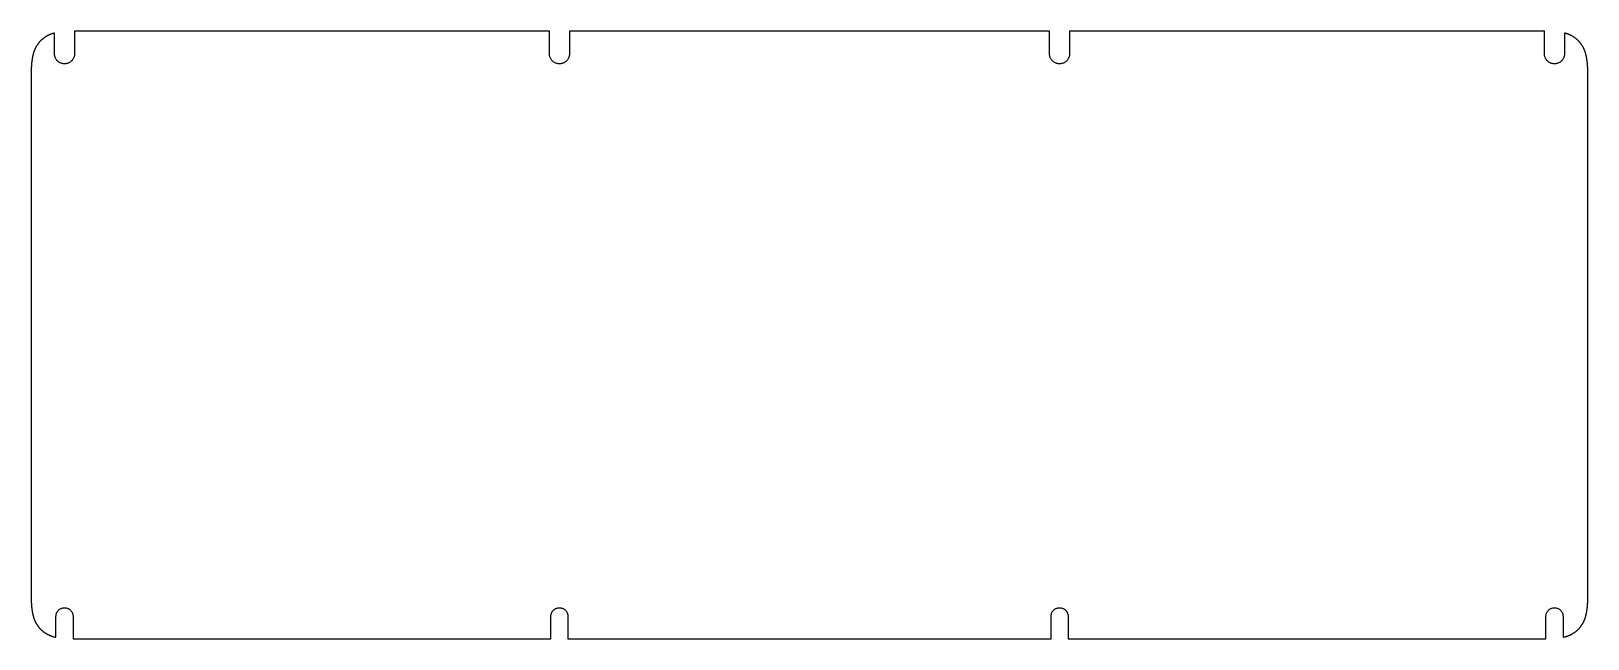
# Model space of a CAD drawing. Header units: millimetres. Extents: x 2 to 312, y 2 to 124.
import ezdxf

# ---------------------------------------------------------------- set-up
doc = ezdxf.new("R2010")
doc.units = ezdxf.units.MM
doc.layers.add('OUTLINE', color=7, linetype='Continuous')

msp = doc.modelspace()

# ---------------------------------------------------------------- linework, layer by layer
at = {"layer": 'OUTLINE'}
msp.add_lwpolyline([(209.3, 123.5), (209.3, 119), (209.2957, 118.8692), (209.2829, 118.7389), (209.2616, 118.6098), (209.2319, 118.4824), (209.1939, 118.3571), (209.1478, 118.2346), (209.0937, 118.1154), (209.0321, 118), (208.9629, 117.8889), (208.8867, 117.7825), (208.8037, 117.6813), (208.7142, 117.5858), (208.6187, 117.4963), (208.5175, 117.4133), (208.4111, 117.3371), (208.3, 117.2679), (208.1846, 117.2063), (208.0654, 117.1522), (207.9429, 117.1061), (207.8176, 117.0681), (207.6902, 117.0384), (207.5611, 117.0171), (207.4308, 117.0043), (207.3, 117), (207.1692, 117.0043), (207.0389, 117.0171), (206.9098, 117.0384), (206.7824, 117.0681), (206.6571, 117.1061), (206.5346, 117.1522), (206.4154, 117.2063), (206.3, 117.2679), (206.1889, 117.3371), (206.0825, 117.4133), (205.9813, 117.4963), (205.8858, 117.5858), (205.7963, 117.6813), (205.7133, 117.7825), (205.6371, 117.8889), (205.5679, 118), (205.5063, 118.1154), (205.4522, 118.2346), (205.4061, 118.3571), (205.3681, 118.4824), (205.3384, 118.6098), (205.3171, 118.7389), (205.3043, 118.8692), (205.3, 119), (205.3, 123.5), (109.7, 123.5), (109.7, 119), (109.6957, 118.8692), (109.6829, 118.7389), (109.6616, 118.6098), (109.6319, 118.4824), (109.5939, 118.3571), (109.5478, 118.2346), (109.4937, 118.1154), (109.4321, 118), (109.3629, 117.8889), (109.2867, 117.7825), (109.2037, 117.6813), (109.1142, 117.5858), (109.0187, 117.4963), (108.9175, 117.4133), (108.8111, 117.3371), (108.7, 117.2679), (108.5846, 117.2063), (108.4654, 117.1522), (108.3429, 117.1061), (108.2176, 117.0681), (108.0902, 117.0384), (107.9611, 117.0171), (107.8308, 117.0043), (107.7, 117), (107.5692, 117.0043), (107.4389, 117.0171), (107.3098, 117.0384), (107.1824, 117.0681), (107.0571, 117.1061), (106.9346, 117.1522), (106.8154, 117.2063), (106.7, 117.2679), (106.5889, 117.3371), (106.4825, 117.4133), (106.3813, 117.4963), (106.2858, 117.5858), (106.1963, 117.6813), (106.1133, 117.7825), (106.0371, 117.8889), (105.9679, 118), (105.9063, 118.1154), (105.8522, 118.2346), (105.8061, 118.3571), (105.7681, 118.4824), (105.7384, 118.6098), (105.7171, 118.7389), (105.7043, 118.8692), (105.7, 119), (105.7, 123.5), (12.036, 123.5), (11.9367, 123.5), (11.8377, 123.5), (11.7392, 123.4999), (11.6411, 123.4998), (11.5435, 123.4997), (11.4462, 123.4994), (11.3493, 123.4991), (11.2529, 123.4986), (11.1568, 123.4981), (11.15, 123.498), (11.15, 119), (11.1457, 118.8692), (11.1329, 118.7389), (11.1116, 118.6098), (11.0819, 118.4824), (11.0439, 118.3571), (10.9978, 118.2346), (10.9437, 118.1154), (10.8821, 118), (10.8129, 117.8889), (10.7367, 117.7825), (10.6537, 117.6813), (10.5642, 117.5858), (10.4687, 117.4963), (10.3675, 117.4133), (10.2611, 117.3371), (10.15, 117.2679), (10.0346, 117.2063), (9.9154, 117.1522), (9.7929, 117.1061), (9.6676, 117.0681), (9.5402, 117.0384), (9.4111, 117.0171), (9.2808, 117.0043), (9.15, 117), (9.0192, 117.0043), (8.8889, 117.0171), (8.7598, 117.0384), (8.6324, 117.0681), (8.5071, 117.1061), (8.3846, 117.1522), (8.2654, 117.2063), (8.15, 117.2679), (8.0389, 117.3371), (7.9325, 117.4133), (7.8313, 117.4963), (7.7358, 117.5858), (7.6463, 117.6813), (7.5633, 117.7825), (7.4871, 117.8889), (7.4179, 118), (7.3563, 118.1154), (7.3022, 118.2346), (7.2561, 118.3571), (7.2181, 118.4824), (7.1884, 118.6098), (7.1671, 118.7389), (7.1543, 118.8692), (7.15, 119), (7.15, 123.1099), (7.1356, 123.1062), (7.0619, 123.0864), (6.9888, 123.066), (6.9162, 123.0451), (6.8443, 123.0236), (6.7729, 123.0015), (6.7022, 122.9788), (6.6321, 122.9555), (6.5626, 122.9316), (6.4938, 122.9071), (6.4256, 122.882), (6.3581, 122.8564), (6.2913, 122.8301), (6.2251, 122.8033), (6.1596, 122.7758), (6.0948, 122.7478), (6.0307, 122.7192), (5.9674, 122.69), (5.9047, 122.6603), (5.8428, 122.6299), (5.7816, 122.599), (5.7209, 122.5673), (5.6606, 122.5349), (5.6008, 122.5018), (5.5413, 122.4679), (5.4823, 122.4333), (5.4237, 122.398), (5.3655, 122.3619), (5.3078, 122.3251), (5.2506, 122.2876), (5.1938, 122.2494), (5.1375, 122.2105), (5.0818, 122.1708), (5.0265, 122.1305), (4.9717, 122.0895), (4.9174, 122.0479), (4.8636, 122.0055), (4.8104, 121.9625), (4.7577, 121.9188), (4.7056, 121.8745), (4.654, 121.8296), (4.603, 121.784), (4.5525, 121.7377), (4.5027, 121.6909), (4.4534, 121.6434), (4.4047, 121.5953), (4.3566, 121.5466), (4.3091, 121.4973), (4.2623, 121.4475), (4.216, 121.397), (4.1704, 121.346), (4.1255, 121.2944), (4.0812, 121.2423), (4.0375, 121.1896), (3.9945, 121.1364), (3.9521, 121.0826), (3.9105, 121.0283), (3.8695, 120.9735), (3.8292, 120.9182), (3.7895, 120.8625), (3.7506, 120.8062), (3.7124, 120.7494), (3.6749, 120.6922), (3.6381, 120.6345), (3.602, 120.5763), (3.5667, 120.5177), (3.5321, 120.4587), (3.4982, 120.3992), (3.4651, 120.3394), (3.4327, 120.2791), (3.401, 120.2184), (3.3701, 120.1572), (3.3397, 120.0953), (3.31, 120.0326), (3.2808, 119.9693), (3.2522, 119.9052), (3.2242, 119.8404), (3.1967, 119.7749), (3.1699, 119.7087), (3.1436, 119.6419), (3.118, 119.5744), (3.0929, 119.5062), (3.0684, 119.4374), (3.0445, 119.3679), (3.0212, 119.2978), (2.9985, 119.2271), (2.9764, 119.1557), (2.9549, 119.0838), (2.934, 119.0112), (2.9136, 118.9381), (2.8938, 118.8644), (2.8746, 118.7901), (2.856, 118.7152), (2.8379, 118.6398), (2.8204, 118.5638), (2.8035, 118.4872), (2.7871, 118.4102), (2.7712, 118.3326), (2.756, 118.2544), (2.7412, 118.1758), (2.727, 118.0966), (2.7133, 118.0169), (2.7002, 117.9367), (2.6875, 117.856), (2.6754, 117.7748), (2.6638, 117.6932), (2.6526, 117.611), (2.642, 117.5284), (2.6318, 117.4453), (2.6221, 117.3617), (2.6129, 117.2776), (2.6041, 117.1931), (2.5958, 117.1082), (2.5879, 117.0228), (2.5804, 116.9369), (2.5734, 116.8506), (2.5667, 116.7638), (2.5605, 116.6766), (2.5546, 116.589), (2.5491, 116.5009), (2.544, 116.4124), (2.5393, 116.3235), (2.5349, 116.2341), (2.5308, 116.1443), (2.527, 116.0541), (2.5236, 115.9635), (2.5204, 115.8724), (2.5176, 115.7809), (2.515, 115.689), (2.5127, 115.5967), (2.5106, 115.5039), (2.5088, 115.4108), (2.5072, 115.3172), (2.5057, 115.2232), (2.5045, 115.1289), (2.5035, 115.034), (2.5026, 114.9388), (2.5019, 114.8432), (2.5014, 114.7471), (2.5009, 114.6507), (2.5006, 114.5538), (2.5003, 114.4565), (2.5002, 114.3589), (2.5001, 114.2608), (2.5, 114.1623), (2.5, 114.0633), (2.5, 113.964), (2.5, 12.036), (2.5, 11.9367), (2.5, 11.8377), (2.5001, 11.7392), (2.5002, 11.6411), (2.5003, 11.5435), (2.5006, 11.4462), (2.5009, 11.3493), (2.5014, 11.2529), (2.5019, 11.1568), (2.5026, 11.0612), (2.5035, 10.966), (2.5045, 10.8711), (2.5057, 10.7768), (2.5072, 10.6828), (2.5088, 10.5892), (2.5106, 10.4961), (2.5127, 10.4033), (2.515, 10.311), (2.5176, 10.2191), (2.5204, 10.1276), (2.5236, 10.0365), (2.527, 9.9459), (2.5308, 9.8557), (2.5349, 9.7659), (2.5393, 9.6765), (2.544, 9.5876), (2.5491, 9.4991), (2.5546, 9.411), (2.5605, 9.3234), (2.5667, 9.2362), (2.5734, 9.1494), (2.5804, 9.0631), (2.5879, 8.9772), (2.5958, 8.8918), (2.6041, 8.8069), (2.6129, 8.7224), (2.6221, 8.6383), (2.6318, 8.5547), (2.642, 8.4716), (2.6526, 8.389), (2.6638, 8.3068), (2.6754, 8.2252), (2.6875, 8.144), (2.7002, 8.0633), (2.7133, 7.9831), (2.727, 7.9034), (2.7412, 7.8242), (2.756, 7.7456), (2.7712, 7.6674), (2.7871, 7.5898), (2.8035, 7.5128), (2.8204, 7.4362), (2.8379, 7.3602), (2.856, 7.2848), (2.8746, 7.2099), (2.8938, 7.1356), (2.9136, 7.0619), (2.934, 6.9888), (2.9549, 6.9162), (2.9764, 6.8443), (2.9985, 6.7729), (3.0212, 6.7022), (3.0445, 6.6321), (3.0684, 6.5626), (3.0929, 6.4938), (3.118, 6.4256), (3.1436, 6.3581), (3.1699, 6.2913), (3.1967, 6.2251), (3.2242, 6.1596), (3.2522, 6.0948), (3.2808, 6.0307), (3.31, 5.9674), (3.3397, 5.9047), (3.3701, 5.8428), (3.401, 5.7816), (3.4327, 5.7209), (3.4651, 5.6606), (3.4982, 5.6008), (3.5321, 5.5413), (3.5667, 5.4823), (3.602, 5.4237), (3.6381, 5.3655), (3.6749, 5.3078), (3.7124, 5.2506), (3.7506, 5.1938), (3.7895, 5.1375), (3.8292, 5.0818), (3.8695, 5.0265), (3.9105, 4.9717), (3.9521, 4.9174), (3.9945, 4.8636), (4.0375, 4.8104), (4.0812, 4.7577), (4.1255, 4.7056), (4.1704, 4.654), (4.216, 4.603), (4.2623, 4.5525), (4.3091, 4.5027), (4.3566, 4.4534), (4.4047, 4.4047), (4.4534, 4.3566), (4.5027, 4.3091), (4.5525, 4.2623), (4.603, 4.216), (4.654, 4.1704), (4.7056, 4.1255), (4.7577, 4.0812), (4.8104, 4.0375), (4.8636, 3.9945), (4.9174, 3.9521), (4.9717, 3.9105), (5.0265, 3.8695), (5.0818, 3.8292), (5.1375, 3.7895), (5.1938, 3.7506), (5.2506, 3.7124), (5.3078, 3.6749), (5.3655, 3.6381), (5.4237, 3.602), (5.4823, 3.5667), (5.5413, 3.5321), (5.6008, 3.4982), (5.6606, 3.4651), (5.7209, 3.4327), (5.7816, 3.401), (5.8428, 3.3701), (5.9047, 3.3397), (5.9674, 3.31), (6.0307, 3.2808), (6.0948, 3.2522), (6.1596, 3.2242), (6.2251, 3.1967), (6.2913, 3.1699), (6.3581, 3.1436), (6.4256, 3.118), (6.4938, 3.0929), (6.5626, 3.0684), (6.6321, 3.0445), (6.7022, 3.0212), (6.7729, 2.9985), (6.8443, 2.9764), (6.9162, 2.9549), (6.9888, 2.934), (7.0619, 2.9136), (7.1356, 2.8938), (7.2099, 2.8746), (7.2848, 2.856), (7.3602, 2.8379), (7.4362, 2.8204), (7.45, 2.8173), (7.45, 7), (7.4536, 7.1112), (7.4645, 7.2219), (7.4827, 7.3317), (7.5079, 7.44), (7.5402, 7.5464), (7.5794, 7.6506), (7.6253, 7.7519), (7.6778, 7.85), (7.7365, 7.9445), (7.8013, 8.0349), (7.8719, 8.1209), (7.9479, 8.2021), (8.0291, 8.2781), (8.1151, 8.3487), (8.2055, 8.4135), (8.3, 8.4722), (8.3981, 8.5247), (8.4994, 8.5706), (8.6036, 8.6098), (8.71, 8.6421), (8.8183, 8.6673), (8.9281, 8.6855), (9.0388, 8.6964), (9.15, 8.7), (9.2612, 8.6964), (9.3719, 8.6855), (9.4817, 8.6673), (9.59, 8.6421), (9.6964, 8.6098), (9.8006, 8.5706), (9.9019, 8.5247), (10, 8.4722), (10.0945, 8.4135), (10.1849, 8.3487), (10.2709, 8.2781), (10.3521, 8.2021), (10.4281, 8.1209), (10.4987, 8.0349), (10.5635, 7.9445), (10.6222, 7.85), (10.6747, 7.7519), (10.7206, 7.6506), (10.7598, 7.5464), (10.7921, 7.44), (10.8173, 7.3317), (10.8355, 7.2219), (10.8464, 7.1112), (10.85, 7), (10.85, 2.5048), (10.8711, 2.5045), (10.966, 2.5035), (11.0612, 2.5026), (11.1568, 2.5019), (11.2529, 2.5014), (11.3493, 2.5009), (11.4462, 2.5006), (11.5435, 2.5003), (11.6411, 2.5002), (11.7392, 2.5001), (11.8377, 2.5), (11.9367, 2.5), (12.036, 2.5), (106, 2.5), (106, 7), (106.0036, 7.1112), (106.0145, 7.2219), (106.0327, 7.3317), (106.0579, 7.44), (106.0902, 7.5464), (106.1294, 7.6506), (106.1753, 7.7519), (106.2278, 7.85), (106.2865, 7.9445), (106.3513, 8.0349), (106.4219, 8.1209), (106.4979, 8.2021), (106.5791, 8.2781), (106.6651, 8.3487), (106.7555, 8.4135), (106.85, 8.4722), (106.9481, 8.5247), (107.0494, 8.5706), (107.1536, 8.6098), (107.26, 8.6421), (107.3683, 8.6673), (107.4781, 8.6855), (107.5888, 8.6964), (107.7, 8.7), (107.8112, 8.6964), (107.9219, 8.6855), (108.0317, 8.6673), (108.14, 8.6421), (108.2464, 8.6098), (108.3506, 8.5706), (108.4519, 8.5247), (108.55, 8.4722), (108.6445, 8.4135), (108.7349, 8.3487), (108.8209, 8.2781), (108.9021, 8.2021), (108.9781, 8.1209), (109.0487, 8.0349), (109.1135, 7.9445), (109.1722, 7.85), (109.2247, 7.7519), (109.2706, 7.6506), (109.3098, 7.5464), (109.3421, 7.44), (109.3673, 7.3317), (109.3855, 7.2219), (109.3964, 7.1112), (109.4, 7), (109.4, 2.5), (205.6, 2.5), (205.6, 7), (205.6036, 7.1112), (205.6145, 7.2219), (205.6327, 7.3317), (205.6579, 7.44), (205.6902, 7.5464), (205.7294, 7.6506), (205.7753, 7.7519), (205.8278, 7.85), (205.8865, 7.9445), (205.9513, 8.0349), (206.0219, 8.1209), (206.0979, 8.2021), (206.1791, 8.2781), (206.2651, 8.3487), (206.3555, 8.4135), (206.45, 8.4722), (206.5481, 8.5247), (206.6494, 8.5706), (206.7536, 8.6098), (206.86, 8.6421), (206.9683, 8.6673), (207.0781, 8.6855), (207.1888, 8.6964), (207.3, 8.7), (207.4112, 8.6964), (207.5219, 8.6855), (207.6317, 8.6673), (207.74, 8.6421), (207.8464, 8.6098), (207.9506, 8.5706), (208.0519, 8.5247), (208.15, 8.4722), (208.2445, 8.4135), (208.3349, 8.3487), (208.4209, 8.2781), (208.5021, 8.2021), (208.5781, 8.1209), (208.6487, 8.0349), (208.7135, 7.9445), (208.7722, 7.85), (208.8247, 7.7519), (208.8706, 7.6506), (208.9098, 7.5464), (208.9421, 7.44), (208.9673, 7.3317), (208.9855, 7.2219), (208.9964, 7.1112), (209, 7), (209, 2.5), (302.964, 2.5), (303.0633, 2.5), (303.1623, 2.5), (303.2608, 2.5001), (303.3589, 2.5002), (303.4565, 2.5003), (303.5538, 2.5006), (303.6507, 2.5009), (303.7471, 2.5014), (303.8432, 2.5019), (303.9388, 2.5026), (304.034, 2.5035), (304.1289, 2.5045), (304.15, 2.5048), (304.15, 7), (304.1536, 7.1112), (304.1645, 7.2219), (304.1827, 7.3317), (304.2079, 7.44), (304.2402, 7.5464), (304.2794, 7.6506), (304.3253, 7.7519), (304.3778, 7.85), (304.4365, 7.9445), (304.5013, 8.0349), (304.5719, 8.1209), (304.6479, 8.2021), (304.7291, 8.2781), (304.8151, 8.3487), (304.9055, 8.4135), (305, 8.4722), (305.0981, 8.5247), (305.1994, 8.5706), (305.3036, 8.6098), (305.41, 8.6421), (305.5183, 8.6673), (305.6281, 8.6855), (305.7388, 8.6964), (305.85, 8.7), (305.9612, 8.6964), (306.0719, 8.6855), (306.1817, 8.6673), (306.29, 8.6421), (306.3964, 8.6098), (306.5006, 8.5706), (306.6019, 8.5247), (306.7, 8.4722), (306.7945, 8.4135), (306.8849, 8.3487), (306.9709, 8.2781), (307.0521, 8.2021), (307.1281, 8.1209), (307.1987, 8.0349), (307.2635, 7.9445), (307.3222, 7.85), (307.3747, 7.7519), (307.4206, 7.6506), (307.4598, 7.5464), (307.4921, 7.44), (307.5173, 7.3317), (307.5355, 7.2219), (307.5464, 7.1112), (307.55, 7), (307.55, 2.8173), (307.5638, 2.8204), (307.6398, 2.8379), (307.7152, 2.856), (307.7901, 2.8746), (307.8644, 2.8938), (307.9381, 2.9136), (308.0112, 2.934), (308.0838, 2.9549), (308.1557, 2.9764), (308.2271, 2.9985), (308.2978, 3.0212), (308.3679, 3.0445), (308.4374, 3.0684), (308.5062, 3.0929), (308.5744, 3.118), (308.6419, 3.1436), (308.7087, 3.1699), (308.7749, 3.1967), (308.8404, 3.2242), (308.9052, 3.2522), (308.9693, 3.2808), (309.0326, 3.31), (309.0953, 3.3397), (309.1572, 3.3701), (309.2184, 3.401), (309.2791, 3.4327), (309.3394, 3.4651), (309.3992, 3.4982), (309.4587, 3.5321), (309.5177, 3.5667), (309.5763, 3.602), (309.6345, 3.6381), (309.6922, 3.6749), (309.7494, 3.7124), (309.8062, 3.7506), (309.8625, 3.7895), (309.9182, 3.8292), (309.9735, 3.8695), (310.0283, 3.9105), (310.0826, 3.9521), (310.1364, 3.9945), (310.1896, 4.0375), (310.2423, 4.0812), (310.2944, 4.1255), (310.346, 4.1704), (310.397, 4.216), (310.4475, 4.2623), (310.4973, 4.3091), (310.5466, 4.3566), (310.5953, 4.4047), (310.6434, 4.4534), (310.6909, 4.5027), (310.7377, 4.5525), (310.784, 4.603), (310.8296, 4.654), (310.8745, 4.7056), (310.9188, 4.7577), (310.9625, 4.8104), (311.0055, 4.8636), (311.0479, 4.9174), (311.0895, 4.9717), (311.1305, 5.0265), (311.1708, 5.0818), (311.2105, 5.1375), (311.2494, 5.1938), (311.2876, 5.2506), (311.3251, 5.3078), (311.3619, 5.3655), (311.398, 5.4237), (311.4333, 5.4823), (311.4679, 5.5413), (311.5018, 5.6008), (311.5349, 5.6606), (311.5673, 5.7209), (311.599, 5.7816), (311.6299, 5.8428), (311.6603, 5.9047), (311.69, 5.9674), (311.7192, 6.0307), (311.7478, 6.0948), (311.7758, 6.1596), (311.8033, 6.2251), (311.8301, 6.2913), (311.8564, 6.3581), (311.882, 6.4256), (311.9071, 6.4938), (311.9316, 6.5626), (311.9555, 6.6321), (311.9788, 6.7022), (312.0015, 6.7729), (312.0236, 6.8443), (312.0451, 6.9162), (312.066, 6.9888), (312.0864, 7.0619), (312.1062, 7.1356), (312.1254, 7.2099), (312.144, 7.2848), (312.1621, 7.3602), (312.1796, 7.4362), (312.1965, 7.5128), (312.2129, 7.5898), (312.2288, 7.6674), (312.244, 7.7456), (312.2588, 7.8242), (312.273, 7.9034), (312.2867, 7.9831), (312.2998, 8.0633), (312.3125, 8.144), (312.3246, 8.2252), (312.3362, 8.3068), (312.3474, 8.389), (312.358, 8.4716), (312.3682, 8.5547), (312.3779, 8.6383), (312.3871, 8.7224), (312.3959, 8.8069), (312.4042, 8.8918), (312.4121, 8.9772), (312.4196, 9.0631), (312.4266, 9.1494), (312.4333, 9.2362), (312.4395, 9.3234), (312.4454, 9.411), (312.4509, 9.4991), (312.456, 9.5876), (312.4607, 9.6765), (312.4651, 9.7659), (312.4692, 9.8557), (312.473, 9.9459), (312.4764, 10.0365), (312.4796, 10.1276), (312.4824, 10.2191), (312.485, 10.311), (312.4873, 10.4033), (312.4894, 10.4961), (312.4912, 10.5892), (312.4928, 10.6828), (312.4943, 10.7768), (312.4955, 10.8711), (312.4965, 10.966), (312.4974, 11.0612), (312.4981, 11.1568), (312.4986, 11.2529), (312.4991, 11.3493), (312.4994, 11.4462), (312.4997, 11.5435), (312.4998, 11.6411), (312.4999, 11.7392), (312.5, 11.8377), (312.5, 11.9367), (312.5, 12.036), (312.5, 113.964), (312.5, 114.0633), (312.5, 114.1623), (312.4999, 114.2608), (312.4998, 114.3589), (312.4997, 114.4565), (312.4994, 114.5538), (312.4991, 114.6507), (312.4986, 114.7471), (312.4981, 114.8432), (312.4974, 114.9388), (312.4965, 115.034), (312.4955, 115.1289), (312.4943, 115.2232), (312.4928, 115.3172), (312.4912, 115.4108), (312.4894, 115.5039), (312.4873, 115.5967), (312.485, 115.689), (312.4824, 115.7809), (312.4796, 115.8724), (312.4764, 115.9635), (312.473, 116.0541), (312.4692, 116.1443), (312.4651, 116.2341), (312.4607, 116.3235), (312.456, 116.4124), (312.4509, 116.5009), (312.4454, 116.589), (312.4395, 116.6766), (312.4333, 116.7638), (312.4266, 116.8506), (312.4196, 116.9369), (312.4121, 117.0228), (312.4042, 117.1082), (312.3959, 117.1931), (312.3871, 117.2776), (312.3779, 117.3617), (312.3682, 117.4453), (312.358, 117.5284), (312.3474, 117.611), (312.3362, 117.6932), (312.3246, 117.7748), (312.3125, 117.856), (312.2998, 117.9367), (312.2867, 118.0169), (312.273, 118.0966), (312.2588, 118.1758), (312.244, 118.2544), (312.2288, 118.3326), (312.2129, 118.4102), (312.1965, 118.4872), (312.1796, 118.5638), (312.1621, 118.6398), (312.144, 118.7152), (312.1254, 118.7901), (312.1062, 118.8644), (312.0864, 118.9381), (312.066, 119.0112), (312.0451, 119.0838), (312.0236, 119.1557), (312.0015, 119.2271), (311.9788, 119.2978), (311.9555, 119.3679), (311.9316, 119.4374), (311.9071, 119.5062), (311.882, 119.5744), (311.8564, 119.6419), (311.8301, 119.7087), (311.8033, 119.7749), (311.7758, 119.8404), (311.7478, 119.9052), (311.7192, 119.9693), (311.69, 120.0326), (311.6603, 120.0953), (311.6299, 120.1572), (311.599, 120.2184), (311.5673, 120.2791), (311.5349, 120.3394), (311.5018, 120.3992), (311.4679, 120.4587), (311.4333, 120.5177), (311.398, 120.5763), (311.3619, 120.6345), (311.3251, 120.6922), (311.2876, 120.7494), (311.2494, 120.8062), (311.2105, 120.8625), (311.1708, 120.9182), (311.1305, 120.9735), (311.0895, 121.0283), (311.0479, 121.0826), (311.0055, 121.1364), (310.9625, 121.1896), (310.9188, 121.2423), (310.8745, 121.2944), (310.8296, 121.346), (310.784, 121.397), (310.7377, 121.4475), (310.6909, 121.4973), (310.6434, 121.5466), (310.5953, 121.5953), (310.5466, 121.6434), (310.4973, 121.6909), (310.4475, 121.7377), (310.397, 121.784), (310.346, 121.8296), (310.2944, 121.8745), (310.2423, 121.9188), (310.1896, 121.9625), (310.1364, 122.0055), (310.0826, 122.0479), (310.0283, 122.0895), (309.9735, 122.1305), (309.9182, 122.1708), (309.8625, 122.2105), (309.8062, 122.2494), (309.7494, 122.2876), (309.6922, 122.3251), (309.6345, 122.3619), (309.5763, 122.398), (309.5177, 122.4333), (309.4587, 122.4679), (309.3992, 122.5018), (309.3394, 122.5349), (309.2791, 122.5673), (309.2184, 122.599), (309.1572, 122.6299), (309.0953, 122.6603), (309.0326, 122.69), (308.9693, 122.7192), (308.9052, 122.7478), (308.8404, 122.7758), (308.7749, 122.8033), (308.7087, 122.8301), (308.6419, 122.8564), (308.5744, 122.882), (308.5062, 122.9071), (308.4374, 122.9316), (308.3679, 122.9555), (308.2978, 122.9788), (308.2271, 123.0015), (308.1557, 123.0236), (308.0838, 123.0451), (308.0112, 123.066), (307.9381, 123.0864), (307.8644, 123.1062), (307.85, 123.1099), (307.85, 119), (307.8457, 118.8692), (307.8329, 118.7389), (307.8116, 118.6098), (307.7819, 118.4824), (307.7439, 118.3571), (307.6978, 118.2346), (307.6437, 118.1154), (307.5821, 118), (307.5129, 117.8889), (307.4367, 117.7825), (307.3537, 117.6813), (307.2642, 117.5858), (307.1687, 117.4963), (307.0675, 117.4133), (306.9611, 117.3371), (306.85, 117.2679), (306.7346, 117.2063), (306.6154, 117.1522), (306.4929, 117.1061), (306.3676, 117.0681), (306.2402, 117.0384), (306.1111, 117.0171), (305.9808, 117.0043), (305.85, 117), (305.7192, 117.0043), (305.5889, 117.0171), (305.4598, 117.0384), (305.3324, 117.0681), (305.2071, 117.1061), (305.0846, 117.1522), (304.9654, 117.2063), (304.85, 117.2679), (304.7389, 117.3371), (304.6325, 117.4133), (304.5313, 117.4963), (304.4358, 117.5858), (304.3463, 117.6813), (304.2633, 117.7825), (304.1871, 117.8889), (304.1179, 118), (304.0563, 118.1154), (304.0022, 118.2346), (303.9561, 118.3571), (303.9181, 118.4824), (303.8884, 118.6098), (303.8671, 118.7389), (303.8543, 118.8692), (303.85, 119), (303.85, 123.498), (303.8432, 123.4981), (303.7471, 123.4986), (303.6507, 123.4991), (303.5538, 123.4994), (303.4565, 123.4997), (303.3589, 123.4998), (303.2608, 123.4999), (303.1623, 123.5), (303.0633, 123.5), (302.964, 123.5)], close=True, dxfattribs=at)

doc.saveas('drawing.dxf')
